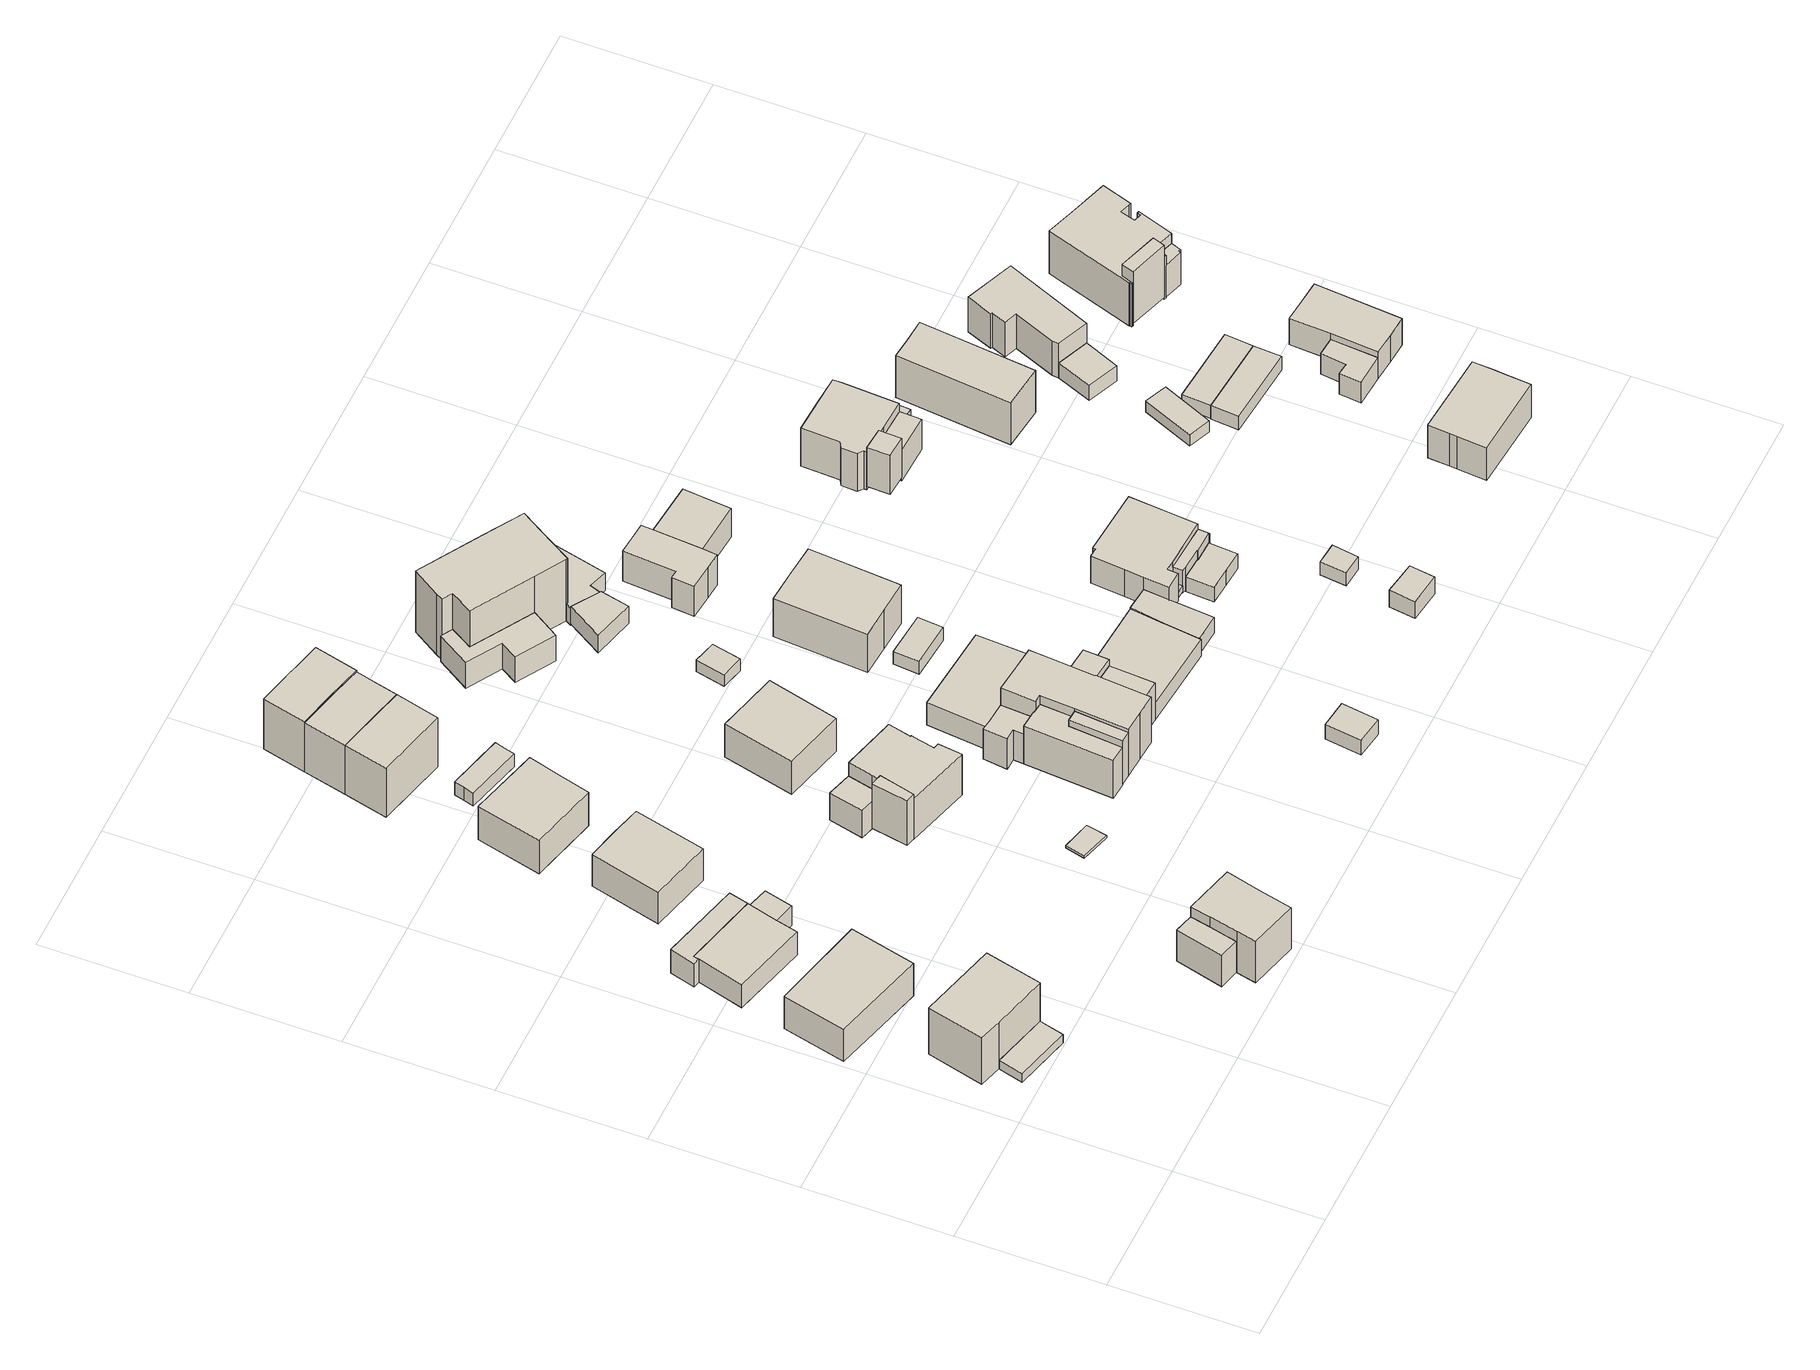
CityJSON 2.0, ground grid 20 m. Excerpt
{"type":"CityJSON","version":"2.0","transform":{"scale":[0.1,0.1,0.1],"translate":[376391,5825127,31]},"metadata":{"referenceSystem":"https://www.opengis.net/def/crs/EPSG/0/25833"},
"CityObjects":{
"building1":{"type":"Building","attributes":{"Gemeindeschluessel":"11000005","BezugspunktDach":"2200","function":"31001_2463","measuredHeight":1.45,"storeysAboveGround":1},"address":[{"country":"Germany","locality":"Berlin","thoroughfareNumber":"28 (1)","thoroughfareName":"Krämerweg"}],"geometry":[{"type":"Solid","lod":"1","boundaries":[[[[0,1,2,3]],[[4,5,6,7]],[[4,7,3,2]],[[5,4,2,1]],[[6,5,1,0]],[[7,6,0,3]]]]}]},
"building2":{"type":"Building","attributes":{"Gemeindeschluessel":"11000005","BezugspunktDach":"2200","function":"31001_1010","measuredHeight":9.38,"storeysAboveGround":1},"address":[{"country":"Germany","locality":"Berlin","thoroughfareNumber":"28","thoroughfareName":"Krämerweg"}],"geometry":[{"type":"Solid","lod":"1","boundaries":[[[[8,9,10,11,12]],[[13,14,15,16,17]],[[13,17,12,11]],[[14,13,11,10]],[[15,14,10,9]],[[16,15,9,8]],[[17,16,8,12]]]]}]},
"building3":{"type":"Building","attributes":{"Gemeindeschluessel":"11000005","BezugspunktDach":"2200","function":"31001_1010","measuredHeight":7.33,"storeysAboveGround":1},"address":[{"country":"Germany","locality":"Berlin","thoroughfareNumber":"30","thoroughfareName":"Krämerweg"}],"geometry":[{"type":"Solid","lod":"1","boundaries":[[[[18,19,20,21]],[[22,23,24,25]],[[22,25,21,20]],[[23,22,20,19]],[[24,23,19,18]],[[25,24,18,21]]]]}]},
"building4":{"type":"Building","attributes":{"Gemeindeschluessel":"11000005","BezugspunktDach":"2200","function":"31001_1010","measuredHeight":4.15,"storeysAboveGround":1},"address":[{"country":"Germany","locality":"Berlin","thoroughfareNumber":"32","thoroughfareName":"Krämerweg"}],"geometry":[{"type":"Solid","lod":"1","boundaries":[[[[26,27,28,29,30,31]],[[32,33,34,35,36,37]],[[32,37,31,30]],[[33,32,30,29]],[[34,33,29,28]],[[35,34,28,27]],[[36,35,27,26]],[[37,36,26,31]]]]}]},
"building5":{"type":"Building","attributes":{"Gemeindeschluessel":"11000005","BezugspunktDach":"2200","function":"31001_2463","measuredHeight":4.23,"storeysAboveGround":1},"address":[{"country":"Germany","locality":"Berlin","thoroughfareNumber":"32 (1)","thoroughfareName":"Krämerweg"}],"geometry":[{"type":"Solid","lod":"1","boundaries":[[[[30,29,28,38,39,40]],[[41,42,43,44,45,46]],[[41,46,40,39]],[[42,41,39,38]],[[43,42,38,28]],[[44,43,28,29]],[[45,44,29,30]],[[46,45,30,40]]]]}]},
"building6":{"type":"Building","attributes":{"Gemeindeschluessel":"11000005","BezugspunktDach":"2200","function":"31001_1000","measuredHeight":3.54,"storeysAboveGround":1},"address":[{"country":"Germany","locality":"Berlin","thoroughfareNumber":"32 (2)","thoroughfareName":"Krämerweg"}],"geometry":[{"type":"Solid","lod":"1","boundaries":[[[[47,48,49,50]],[[34,51,52,35]],[[34,35,50,49]],[[51,34,49,48]],[[52,51,48,47]],[[35,52,47,50]]]]}]},
"building7":{"type":"Building","attributes":{"Gemeindeschluessel":"11000005","function":"31001_1010"},"address":[{"country":"Germany","locality":"Berlin","thoroughfareNumber":"26A","thoroughfareName":"Krämerweg"}],"children":["building7-1","building7-2"]},
"building7-1":{"type":"BuildingPart","attributes":{"BezugspunktDach":"2200","measuredHeight":9.24,"storeysAboveGround":2},"parents":["building7"],"geometry":[{"type":"MultiSurface","lod":"1","boundaries":[[[53,54,55,56,57,58,59,60]],[[61,62,63,64,65,66,67,68]],[[61,68,60,59]],[[69,70,71,61,59,58]],[[63,62,58,57],[63,72,69,62]],[[64,63,57,56]],[[65,64,56,55]],[[66,65,55,54]],[[67,66,54,53]],[[68,67,53,60]],[[62,73,71,70,69]],[[69,72,63,62]]]}]},
"building7-2":{"type":"BuildingPart","attributes":{"BezugspunktDach":"2200","measuredHeight":5.64,"storeysAboveGround":2},"parents":["building7"],"geometry":[{"type":"MultiSurface","lod":"1","boundaries":[[[70,72,74,75]],[[76,63,71,77]],[[76,77,75,74]],[[63,76,74,72]],[[77,71,70,75]],[[71,62,69,70]],[[63,72,69,62]]]}]},
"building8":{"type":"Building","attributes":{"Gemeindeschluessel":"11000005","BezugspunktDach":"2200","function":"31001_1010","measuredHeight":8.1,"storeysAboveGround":1},"address":[{"country":"Germany","locality":"Berlin","thoroughfareNumber":"34","thoroughfareName":"Krämerweg"}],"geometry":[{"type":"Solid","lod":"1","boundaries":[[[[78,79,80,81,82]],[[83,84,85,86,87]],[[83,87,82,81]],[[84,83,81,80]],[[85,84,80,79]],[[86,85,79,78]],[[87,86,78,82]]]]}]},
"building9":{"type":"Building","attributes":{"Gemeindeschluessel":"11000005","BezugspunktDach":"2200","function":"31001_1010","measuredHeight":7.45,"storeysAboveGround":1},"address":[{"country":"Germany","locality":"Berlin","thoroughfareNumber":"36A","thoroughfareName":"Krämerweg"}],"geometry":[{"type":"Solid","lod":"1","boundaries":[[[[88,89,90,91,92]],[[93,94,95,96,97]],[[93,97,92,91]],[[94,93,91,90]],[[95,94,90,89]],[[96,95,89,88]],[[97,96,88,92]]]]}]},
"building10":{"type":"Building","attributes":{"Gemeindeschluessel":"11000005","BezugspunktDach":"2200","function":"51009_1610","measuredHeight":8,"storeysAboveGround":0},"address":[{"country":"Germany","locality":"Berlin"}],"geometry":[{"type":"Solid","lod":"1","boundaries":[[[[98,99,100,101]],[[102,103,104,105]],[[102,105,101,100]],[[103,102,100,99]],[[104,103,99,98]],[[105,104,98,101]]]]}]},
"building11":{"type":"Building","attributes":{"Gemeindeschluessel":"11000005","BezugspunktDach":"2200","function":"31001_1000","measuredHeight":0.354,"storeysAboveGround":1},"address":[{"country":"Germany","locality":"Berlin","thoroughfareNumber":"32A (1)","thoroughfareName":"Krämerweg"}],"geometry":[{"type":"Solid","lod":"1","boundaries":[[[[106,107,108,109]],[[110,111,112,113]],[[110,113,109,108]],[[111,110,108,107]],[[112,111,107,106]],[[113,112,106,109]]]]}]},
"building12":{"type":"Building","attributes":{"Gemeindeschluessel":"11000005","BezugspunktDach":"2200","function":"31001_1010","measuredHeight":11.37,"storeysAboveGround":2},"address":[{"country":"Germany","locality":"Berlin","thoroughfareNumber":"38","thoroughfareName":"Krämerweg"}],"geometry":[{"type":"Solid","lod":"1","boundaries":[[[[114,115,116,117]],[[118,119,120,121]],[[118,121,117,116]],[[119,118,116,115]],[[120,119,115,114]],[[121,120,114,117]]]]}]},
"building13":{"type":"Building","attributes":{"Gemeindeschluessel":"11000005","BezugspunktDach":"2200","function":"31001_2463","measuredHeight":2.46,"storeysAboveGround":1},"address":[{"country":"Germany","locality":"Berlin","thoroughfareNumber":"38 (1)","thoroughfareName":"Krämerweg"}],"geometry":[{"type":"Solid","lod":"1","boundaries":[[[[122,123,124,125,126,127]],[[128,129,130,131,132,133]],[[128,133,127,126]],[[129,128,126,125]],[[130,129,125,124]],[[131,130,124,123]],[[132,131,123,122]],[[133,132,122,127]]]]}]},
"building14":{"type":"Building","attributes":{"Gemeindeschluessel":"11000005","function":"31001_1010"},"address":[{"country":"Germany","locality":"Berlin","thoroughfareNumber":"32A","thoroughfareName":"Krämerweg"}],"children":["building14-1","building14-2"]},
"building14-1":{"type":"BuildingPart","attributes":{"BezugspunktDach":"2200","measuredHeight":9.6,"storeysAboveGround":1},"parents":["building14"],"geometry":[{"type":"MultiSurface","lod":"1","boundaries":[[[134,135,136,137,138,139,140,141,142,143,144,145,146]],[[147,148,149,150,151,152,153,154,155,156,157,158,159]],[[147,159,146,145]],[[148,147,145,144]],[[160,161,148,144,143]],[[150,149,143,142],[150,162,160,149]],[[151,150,142,141]],[[152,151,141,140]],[[153,152,140,139]],[[154,153,139,138]],[[155,154,138,137]],[[156,155,137,136]],[[157,156,136,135]],[[158,157,135,134]],[[159,158,134,146]],[[149,148,161,160]],[[160,162,150,149]]]}]},
"building14-2":{"type":"BuildingPart","attributes":{"BezugspunktDach":"2200","measuredHeight":4.91,"storeysAboveGround":1},"parents":["building14"],"geometry":[{"type":"MultiSurface","lod":"1","boundaries":[[[163,161,162,164,165]],[[166,150,148,167,168]],[[166,168,165,164]],[[150,166,164,162]],[[167,148,161,163]],[[168,167,163,165]],[[149,160,161,148,169]],[[162,160,149,150]]]}]},
"building15":{"type":"Building","attributes":{"Gemeindeschluessel":"11000005","function":"31001_1010"},"address":[{"country":"Germany","locality":"Berlin","thoroughfareNumber":"38A","thoroughfareName":"Krämerweg"}],"children":["building15-1","building15-2"]},
"building15-1":{"type":"BuildingPart","attributes":{"BezugspunktDach":"2200","measuredHeight":11.36,"storeysAboveGround":2},"parents":["building15"],"geometry":[{"type":"MultiSurface","lod":"1","boundaries":[[[170,115,171,172,173,174,116]],[[175,176,177,178,119,179,118]],[[175,118,116,174]],[[176,175,174,173]],[[177,176,173,172]],[[180,181,172,171]],[[178,177,182,183]],[[119,178,171,115]],[[179,119,115,170]],[[118,179,170,116]],[[183,182,181,180]]]}]},
"building15-2":{"type":"BuildingPart","attributes":{"BezugspunktDach":"2200","measuredHeight":5.62,"storeysAboveGround":2},"parents":["building15"],"geometry":[{"type":"Solid","lod":"1","boundaries":[[[[184,185,186,181,180]],[[182,187,188,189,183]],[[187,182,181,186]],[[188,187,186,185]],[[189,188,185,184]],[[183,189,184,180]],[[183,180,181,182]]]]}]},
"building16":{"type":"Building","attributes":{"Gemeindeschluessel":"11000005","function":"31001_1010"},"address":[{"country":"Germany","locality":"Berlin","thoroughfareNumber":"113","thoroughfareName":"Hubertusstraße"}],"children":["building16-1","building16-2"]},
"building16-1":{"type":"BuildingPart","attributes":{"BezugspunktDach":"2200","measuredHeight":11.71,"storeysAboveGround":2},"parents":["building16"],"geometry":[{"type":"MultiSurface","lod":"1","boundaries":[[[190,191,192,193,194,195,196,197]],[[198,199,200,201,202,177,176,175]],[[198,175,197,196]],[[199,198,196,195]],[[203,204,195,194]],[[205,206,203,200,194,193]],[[202,201,193,192]],[[177,202,192,191]],[[176,177,191,190]],[[175,176,190,197]],[[200,199,207,204,203]],[[201,200,203,206,205]]]}]},
"building16-2":{"type":"BuildingPart","attributes":{"BezugspunktDach":"2200","measuredHeight":3,"storeysAboveGround":2},"parents":["building16"],"geometry":[{"type":"MultiSurface","lod":"1","boundaries":[[[206,208,209,204]],[[210,211,201,199]],[[210,199,204,209]],[[211,210,209,208]],[[201,211,208,206]],[[201,205,201,200,199]],[[199,200,203,204]],[[206,203,200,201,205]]]}]},
"building17":{"type":"Building","attributes":{"Gemeindeschluessel":"11000005","BezugspunktDach":"2200","function":"31001_1010","measuredHeight":8.23,"storeysAboveGround":1},"address":[{"country":"Germany","locality":"Berlin","thoroughfareNumber":"34A","thoroughfareName":"Krämerweg"}],"geometry":[{"type":"Solid","lod":"1","boundaries":[[[[212,213,214,215,216]],[[217,218,219,220,221]],[[217,221,216,215]],[[218,217,215,214]],[[219,218,214,213]],[[220,219,213,212]],[[221,220,212,216]]]]}]},
"building18":{"type":"Building","attributes":{"Gemeindeschluessel":"11000005","function":"31001_1010"},"address":[{"country":"Germany","locality":"Berlin","thoroughfareNumber":"109B, 109C","thoroughfareName":"Hubertusstraße"}],"children":["building18-1","building18-2","building18-3","building18-4","building18-5","building18-6","building18-7"]},
"building18-1":{"type":"BuildingPart","attributes":{"BezugspunktDach":"2200","measuredHeight":9.28,"storeysAboveGround":2},"parents":["building18"],"geometry":[{"type":"MultiSurface","lod":"1","boundaries":[[[222,223,224,225,226,227,228,229,230,231,232,233,234]],[[235,236,237,238,239,240,241,242,243,244,245,246,247]],[[248,249,234,233]],[[250,251,252,251,253,233,232]],[[254,250,236,232,231]],[[238,237,231,230]],[[255,256,230,229]],[[257,255,229,228]],[[258,259,260,228,227]],[[241,240,241,261]],[[242,241,227,226]],[[243,242,226,225]],[[244,243,225,224]],[[262,263,244,224,223]],[[264,265,245,223,222]],[[266,264,246,222,234]],[[235,247,249,248]],[[236,267,251,250]],[[267,235,253,251,252]],[[237,236,250,254]],[[239,238,256,255]],[[240,239,255,257]],[[261,241,240,260,259,258]],[[245,244,263,262]],[[246,245,265,264]],[[247,246,264,266]]]}]},
"building18-2":{"type":"BuildingPart","attributes":{"BezugspunktDach":"2200","measuredHeight":7.71,"storeysAboveGround":2},"parents":["building18"],"geometry":[{"type":"MultiSurface","lod":"1","boundaries":[[[263,262,268,269]],[[270,245,244,271]],[[272,273,269,268]],[[245,265,272,268,262]],[[271,244,263,269]],[[270,271,274,273,272]],[[270,272,265,245]],[[244,245,262,263]]]}]},
"building18-3":{"type":"BuildingPart","attributes":{"BezugspunktDach":"2200","measuredHeight":7.71,"storeysAboveGround":2},"parents":["building18"],"geometry":[{"type":"Solid","lod":"1","boundaries":[[[[257,275,276,277,256,255]],[[238,278,279,280,240,239]],[[278,238,256,277]],[[279,278,277,276]],[[280,279,276,275]],[[240,280,275,257],[280,240,259,281]],[[239,255,256,238]],[[259,240,280,281]],[[240,257,255,239]]]]}]},
"building18-4":{"type":"BuildingPart","attributes":{"BezugspunktDach":"2200","measuredHeight":4.04,"storeysAboveGround":2},"parents":["building18"],"geometry":[{"type":"MultiSurface","lod":"1","boundaries":[[[251,254,282,283,284,285,286]],[[287,288,289,290,291,292,293]],[[287,293,286,285]],[[288,287,285,284]],[[289,288,284,283]],[[290,289,283,282]],[[291,290,282,254]],[[292,291,254,237,236,267]],[[292,251,267,235,294,295]],[[267,236,250,251]],[[250,236,237,254]],[[253,235,267,251]],[[293,295,294,235,253,286,296]]]}]},
"building18-5":{"type":"BuildingPart","attributes":{"BezugspunktDach":"2200","measuredHeight":7.35,"storeysAboveGround":2},"parents":["building18"],"geometry":[{"type":"MultiSurface","lod":"1","boundaries":[[[297,298,299,300,249,248,301,302,303]],[[304,293,294,305,306,307,308,309,310]],[[304,310,303,302]],[[293,304,302,301]],[[235,253,286,293,301,248]],[[305,294,311,235,247,249]],[[307,306,300,299]],[[309,308,298,297]],[[310,309,297,303]],[[294,293,286,253,235]],[[248,249,247,235,311]],[[305,249,300,306]],[[308,307,299,298]]]}]},
"building18-6":{"type":"BuildingPart","attributes":{"BezugspunktDach":"2200","measuredHeight":8.62,"storeysAboveGround":2},"parents":["building18"],"geometry":[{"type":"MultiSurface","lod":"1","boundaries":[[[273,272,265,264,266,312,313,314,315]],[[308,307,306,305,316,317,318,319,320]],[[308,320,315,314]],[[307,299,298,308,314,313]],[[306,307,313,312]],[[249,300,312,266]],[[316,305,247,246]],[[317,316,246,245,321]],[[318,317,245,270]],[[319,318,270,271]],[[320,319,273,315]],[[308,298,299,307]],[[305,306,300,249]],[[246,247,266,264]],[[321,245,246,264,265]],[[270,245,265,272]],[[271,270,272,273]]]}]},
"building18-7":{"type":"BuildingPart","attributes":{"BezugspunktDach":"2200","measuredHeight":6.55,"storeysAboveGround":2},"parents":["building18"],"geometry":[{"type":"Solid","lod":"1","boundaries":[[[[322,281,259,258]],[[240,280,323,241]],[[323,280,281,322]],[[241,323,322,258]],[[240,241,258,259]],[[280,240,259,281]]]]}]},
"building19":{"type":"Building","attributes":{"Gemeindeschluessel":"11000005","BezugspunktDach":"2200","function":"31001_2463","measuredHeight":2.64,"storeysAboveGround":1},"address":[{"country":"Germany","locality":"Berlin","thoroughfareNumber":"14C (1)","thoroughfareName":"Platz E"}],"geometry":[{"type":"Solid","lod":"1","boundaries":[[[[324,325,326,327]],[[328,329,330,331]],[[328,331,327,326]],[[329,328,326,325]],[[330,329,325,324]],[[331,330,324,327]]]]}]},
"building20":{"type":"Building","attributes":{"Gemeindeschluessel":"11000005","BezugspunktDach":"2200","function":"51009_1610","measuredHeight":4.56,"storeysAboveGround":0},"address":[{"country":"Germany","locality":"Berlin"}],"geometry":[{"type":"Solid","lod":"1","boundaries":[[[[332,333,334,335,336,337,338,339,340]],[[341,342,343,344,345,346,347,348,349]],[[341,349,340,339]],[[342,341,339,338]],[[343,342,338,337]],[[344,343,337,336]],[[345,344,336,335]],[[346,345,335,334]],[[347,346,334,333]],[[348,347,333,332]],[[349,348,332,340]]]]}]},
"building21":{"type":"Building","attributes":{"Gemeindeschluessel":"11000005","BezugspunktDach":"2200","function":"51009_1610","measuredHeight":6.27,"storeysAboveGround":0},"address":[{"country":"Germany","locality":"Berlin"}],"geometry":[{"type":"Solid","lod":"1","boundaries":[[[[350,351,352,353]],[[237,354,278,238]],[[237,238,353,352]],[[354,237,352,351]],[[278,354,351,350]],[[238,278,350,353]]]]}]},
"building22":{"type":"Building","attributes":{"Gemeindeschluessel":"11000005","BezugspunktDach":"2200","function":"31001_1000","measuredHeight":2.12,"storeysAboveGround":1},"address":[{"country":"Germany","locality":"Berlin","thoroughfareNumber":"36A (1)","thoroughfareName":"Krämerweg"}],"geometry":[{"type":"Solid","lod":"1","boundaries":[[[[355,356,357,358]],[[359,360,361,362]],[[359,362,358,357]],[[360,359,357,356]],[[361,360,356,355]],[[362,361,355,358]]]]}]},
"building23":{"type":"Building","attributes":{"Gemeindeschluessel":"11000005","BezugspunktDach":"2200","function":"31001_1000","measuredHeight":3.12,"storeysAboveGround":1},"address":[{"country":"Germany","locality":"Berlin","thoroughfareNumber":"111 (2)","thoroughfareName":"Hubertusstraße"}],"geometry":[{"type":"Solid","lod":"1","boundaries":[[[[363,364,365,366]],[[367,368,369,370]],[[367,370,366,365]],[[368,367,365,364]],[[369,368,364,363]],[[370,369,363,366]]]]}]},
"building24":{"type":"Building","attributes":{"Gemeindeschluessel":"11000005","BezugspunktDach":"2200","function":"31001_1010","measuredHeight":14.88,"storeysAboveGround":2},"address":[{"country":"Germany","locality":"Berlin","thoroughfareNumber":"111","thoroughfareName":"Hubertusstraße"}],"geometry":[{"type":"Solid","lod":"1","boundaries":[[[[371,372,373,374,375,376,377,378,379,380,381]],[[382,383,384,385,386,387,388,389,390,391,392]],[[382,392,381,380]],[[383,382,380,379]],[[384,383,379,378]],[[385,384,378,377]],[[386,385,377,376]],[[387,386,376,375]],[[388,387,375,374]],[[389,388,374,373]],[[390,389,373,372]],[[391,390,372,371]],[[392,391,371,381]]]]}]},
"building25":{"type":"Building","attributes":{"Gemeindeschluessel":"11000005","BezugspunktDach":"2200","function":"31001_2463","measuredHeight":3.37,"storeysAboveGround":1},"address":[{"country":"Germany","locality":"Berlin","thoroughfareNumber":"109B (1)","thoroughfareName":"Hubertusstraße"}],"geometry":[{"type":"Solid","lod":"1","boundaries":[[[[393,394,395,396,397,398,399,400,401]],[[402,280,279,403,404,405,406,407,323]],[[402,323,401,400]],[[280,402,400,399]],[[279,280,399,398]],[[403,279,398,397]],[[404,403,397,396]],[[405,404,396,395]],[[406,405,395,394]],[[407,406,394,393]],[[323,407,393,401]]]]}]},
"building26":{"type":"Building","attributes":{"Gemeindeschluessel":"11000005","BezugspunktDach":"2200","function":"31001_2463","measuredHeight":2.28,"storeysAboveGround":1},"address":[{"country":"Germany","locality":"Berlin","thoroughfareNumber":"109A (1)","thoroughfareName":"Hubertusstraße"}],"geometry":[{"type":"Solid","lod":"1","boundaries":[[[[408,409,410,411]],[[412,413,414,415]],[[412,415,411,410]],[[413,412,410,409]],[[414,413,409,408]],[[415,414,408,411]]]]}]},
"building27":{"type":"Building","attributes":{"Gemeindeschluessel":"11000005","BezugspunktDach":"2200","function":"31001_1010","measuredHeight":9.46,"storeysAboveGround":1},"address":[{"country":"Germany","locality":"Berlin","thoroughfareNumber":"109A","thoroughfareName":"Hubertusstraße"}],"geometry":[{"type":"Solid","lod":"1","boundaries":[[[[416,417,418,419,420,421]],[[422,423,424,425,426,427]],[[422,427,421,420]],[[423,422,420,419]],[[424,423,419,418]],[[425,424,418,417]],[[426,425,417,416]],[[427,426,416,421]]]]}]},
"building28":{"type":"Building","attributes":{"Gemeindeschluessel":"11000005","BezugspunktDach":"2200","function":"31001_2463","measuredHeight":3.1,"storeysAboveGround":1},"address":[{"country":"Germany","locality":"Berlin","thoroughfareNumber":"111 (1)","thoroughfareName":"Hubertusstraße"}],"geometry":[{"type":"Solid","lod":"1","boundaries":[[[[428,429,430,431,432,433,434,435,436]],[[390,389,387,437,438,439,440,441,442]],[[390,442,436,435]],[[389,390,435,434]],[[387,389,434,433]],[[437,387,433,432]],[[438,437,432,431]],[[439,438,431,430]],[[440,439,430,429]],[[441,440,429,428]],[[442,441,428,436]]]]}]},
"building29":{"type":"Building","attributes":{"Gemeindeschluessel":"11000005","BezugspunktDach":"2200","function":"51009_1610","measuredHeight":8.37,"storeysAboveGround":0},"address":[{"country":"Germany","locality":"Berlin"}],"geometry":[{"type":"Solid","lod":"1","boundaries":[[[[443,444,445,446]],[[447,448,449,450]],[[447,450,446,445]],[[448,447,445,444]],[[449,448,444,443]],[[450,449,443,446]]]]}]},
"building30":{"type":"Building","attributes":{"Gemeindeschluessel":"11000005","BezugspunktDach":"2200","function":"31001_2463","measuredHeight":3.22,"storeysAboveGround":1},"address":[{"country":"Germany","locality":"Berlin","thoroughfareNumber":"107A (1)","thoroughfareName":"Hubertusstraße"}],"geometry":[{"type":"Solid","lod":"1","boundaries":[[[[451,452,453,454,455,456,457]],[[458,459,460,461,462,463,464]],[[458,464,457,456]],[[459,458,456,455]],[[460,459,455,454]],[[461,460,454,453]],[[462,461,453,452]],[[463,462,452,451]],[[464,463,451,457]]]]}]},
"building31":{"type":"Building","attributes":{"Gemeindeschluessel":"11000005","function":"31001_1010"},"address":[{"country":"Germany","locality":"Berlin","thoroughfareNumber":"109","thoroughfareName":"Hubertusstraße"}],"children":["building31-1","building31-2"]},
"building31-1":{"type":"BuildingPart","attributes":{"BezugspunktDach":"2200","measuredHeight":7.11,"storeysAboveGround":1},"parents":["building31"],"geometry":[{"type":"Solid","lod":"1","boundaries":[[[[465,466,467,468,469,470,471,472,473,474]],[[475,476,477,478,479,480,481,482,483,484]],[[475,484,474,473]],[[476,475,473,472]],[[477,476,472,471]],[[478,477,471,470]],[[479,478,470,469]],[[480,479,469,468]],[[481,480,468,467]],[[482,481,467,466]],[[483,482,466,465]],[[484,483,465,474]]]]}]},
"building31-2":{"type":"BuildingPart","attributes":{"BezugspunktDach":"2200","measuredHeight":5.38,"storeysAboveGround":1},"parents":["building31"],"geometry":[{"type":"Solid","lod":"1","boundaries":[[[[485,486,487,488,489,490]],[[480,491,492,493,481,494]],[[480,494,490,489]],[[491,480,489,488]],[[492,491,488,487]],[[493,492,487,486]],[[481,493,486,485]],[[494,481,485,490]]]]}]},
"building32":{"type":"Building","attributes":{"Gemeindeschluessel":"11000005","BezugspunktDach":"2200","function":"51009_1610","measuredHeight":1.03,"storeysAboveGround":0},"address":[{"country":"Germany","locality":"Berlin"}],"geometry":[{"type":"Solid","lod":"1","boundaries":[[[[495,496,497,498]],[[499,500,501,502]],[[499,502,498,497]],[[500,499,497,496]],[[501,500,496,495]],[[502,501,495,498]]]]}]},
"building33":{"type":"Building","attributes":{"Gemeindeschluessel":"11000005","BezugspunktDach":"2200","function":"31001_1000","measuredHeight":3,"storeysAboveGround":1},"address":[{"country":"Germany","locality":"Berlin","thoroughfareNumber":"9 (1)","thoroughfareName":"Brieselangweg"}],"geometry":[{"type":"Solid","lod":"1","boundaries":[[[[503,504,505,506]],[[507,508,509,510]],[[507,510,506,505]],[[508,507,505,504]],[[509,508,504,503]],[[510,509,503,506]]]]}]},
"building34":{"type":"Building","attributes":{"Gemeindeschluessel":"11000005","BezugspunktDach":"2200","function":"51009_1610","measuredHeight":3.68,"storeysAboveGround":0},"address":[{"country":"Germany","locality":"Berlin"}],"geometry":[{"type":"Solid","lod":"1","boundaries":[[[[511,512,513,514,515,516,517]],[[518,519,520,521,522,523,524]],[[518,524,517,516]],[[519,518,516,515]],[[520,519,515,514]],[[521,520,514,513]],[[522,521,513,512]],[[523,522,512,511]],[[524,523,511,517]]]]}]},
"building35":{"type":"Building","attributes":{"Gemeindeschluessel":"11000005","function":"31001_1010"},"address":[{"country":"Germany","locality":"Berlin","thoroughfareNumber":"107A","thoroughfareName":"Hubertusstraße"}],"children":["building35-1","building35-2"]},
"building35-1":{"type":"BuildingPart","attributes":{"BezugspunktDach":"2200","measuredHeight":6.61,"storeysAboveGround":1},"parents":["building35"],"geometry":[{"type":"MultiSurface","lod":"1","boundaries":[[[525,526,527,528,529,530,531,532,533,534,535,536,537]],[[538,539,540,541,542,543,544,545,546,547,548,549,550]],[[538,550,537,536]],[[539,538,536,535]],[[540,539,535,534]],[[541,540,534,533]],[[542,541,533,532]],[[543,542,532,531]],[[544,543,531,530]],[[545,544,530,529]],[[551,552,545,529,528]],[[547,546,528,527]],[[548,547,527,526]],[[549,548,526,525]],[[550,549,525,537]],[[546,545,552,551]]]}]},
"building35-2":{"type":"BuildingPart","attributes":{"BezugspunktDach":"2200","measuredHeight":3.99,"storeysAboveGround":1},"parents":["building35"],"geometry":[{"type":"Solid","lod":"1","boundaries":[[[[553,554,555,556,557,552,551,558]],[[546,545,559,560,561,562,563,564]],[[546,564,558,551]],[[559,545,552,557]],[[560,559,557,556]],[[561,560,556,555]],[[562,561,555,554]],[[563,562,554,553]],[[564,563,553,558]],[[545,546,551,552]]]]}]},
"building36":{"type":"Building","attributes":{"Gemeindeschluessel":"11000005","BezugspunktDach":"2200","function":"31001_1000","measuredHeight":2.33,"storeysAboveGround":1},"address":[{"country":"Germany","locality":"Berlin","thoroughfareNumber":"11 (1)","thoroughfareName":"Brieselangweg"}],"geometry":[{"type":"Solid","lod":"1","boundaries":[[[[565,566,567,568]],[[569,570,571,572]],[[569,572,568,567]],[[570,569,567,566]],[[571,570,566,565]],[[572,571,565,568]]]]}]},
"building37":{"type":"Building","attributes":{"Gemeindeschluessel":"11000005","BezugspunktDach":"2200","function":"51009_1610","measuredHeight":6.98,"storeysAboveGround":0},"address":[{"country":"Germany","locality":"Berlin"}],"geometry":[{"type":"Solid","lod":"1","boundaries":[[[[573,574,575,576]],[[577,578,579,580]],[[577,580,576,575]],[[578,577,575,574]],[[579,578,574,573]],[[580,579,573,576]]]]}]},
"building38":{"type":"Building","attributes":{"Gemeindeschluessel":"11000005","function":"31001_1010"},"address":[{"country":"Germany","locality":"Berlin","thoroughfareNumber":"107","thoroughfareName":"Hubertusstraße"}],"children":["building38-1","building38-2"]},
"building38-1":{"type":"BuildingPart","attributes":{"BezugspunktDach":"2200","measuredHeight":8.72,"storeysAboveGround":1},"parents":["building38"],"geometry":[{"type":"MultiSurface","lod":"1","boundaries":[[[581,582,583,584,585,586,587,588,589,590,591,592]],[[593,594,595,596,597,598,599,600,601,602,603,604]],[[593,604,592,591]],[[594,593,591,590]],[[595,594,590,589]],[[596,595,589,588]],[[597,596,588,587]],[[598,597,587,586]],[[599,598,586,585]],[[605,606,599,585,584]],[[607,605,600,584,583]],[[602,601,583,582]],[[603,602,582,581]],[[604,603,581,592]],[[600,599,606,605]],[[601,600,605,607]]]}]},
"building38-2":{"type":"BuildingPart","attributes":{"BezugspunktDach":"2200","measuredHeight":5.42,"storeysAboveGround":1},"parents":["building38"],"geometry":[{"type":"MultiSurface","lod":"1","boundaries":[[[608,606,607,609]],[[601,599,610,611]],[[601,611,609,607]],[[610,599,606,608]],[[611,610,608,609]],[[599,600,605,606]],[[601,607,605,600]]]}]},
"building39":{"type":"Building","attributes":{"Gemeindeschluessel":"11000005","BezugspunktDach":"2200","function":"31001_2463","measuredHeight":3.23,"storeysAboveGround":1},"address":[{"country":"Germany","locality":"Berlin","thoroughfareNumber":"107 (1)","thoroughfareName":"Hubertusstraße"}],"geometry":[{"type":"Solid","lod":"1","boundaries":[[[[612,613,614,615]],[[598,616,617,599]],[[598,599,615,614]],[[616,598,614,613]],[[617,616,613,612]],[[599,617,612,615]]]]}]},
"building40":{"type":"Building","attributes":{"Gemeindeschluessel":"11000005","BezugspunktDach":"2200","function":"31001_1010","measuredHeight":8.39,"storeysAboveGround":2},"address":[{"country":"Germany","locality":"Berlin","thoroughfareNumber":"105","thoroughfareName":"Hubertusstraße"}],"geometry":[{"type":"Solid","lod":"1","boundaries":[[[[618,619,620,621,622]],[[623,624,625,626,627]],[[623,627,622,621]],[[624,623,621,620]],[[625,624,620,619]],[[626,625,619,618]],[[627,626,618,622]]]]}]},
"building41":{"type":"Building","attributes":{"Gemeindeschluessel":"11000005","BezugspunktDach":"2200","function":"31001_2463","measuredHeight":2.01,"storeysAboveGround":1},"address":[{"country":"Germany","locality":"Berlin","thoroughfareNumber":"103 (1)","thoroughfareName":"Hubertusstraße"}],"geometry":[{"type":"Solid","lod":"1","boundaries":[[[[628,629,630,631]],[[632,633,634,635]],[[632,635,631,630]],[[633,632,630,629]],[[634,633,629,628]],[[635,634,628,631]]]]}]},
"building42":{"type":"Building","attributes":{"Gemeindeschluessel":"11000005","BezugspunktDach":"2200","function":"31001_1010","measuredHeight":8.02,"storeysAboveGround":1},"address":[{"country":"Germany","locality":"Berlin","thoroughfareNumber":"11","thoroughfareName":"Brieselangweg"}],"geometry":[{"type":"Solid","lod":"1","boundaries":[[[[636,637,638,639,640,641,642,643]],[[644,645,646,647,648,649,650,651]],[[644,651,643,642]],[[645,644,642,641]],[[646,645,641,640]],[[647,646,640,639]],[[648,647,639,638]],[[649,648,638,637]],[[650,649,637,636]],[[651,650,636,643]]]]}]},
"building43":{"type":"Building","attributes":{"Gemeindeschluessel":"11000005","BezugspunktDach":"2200","function":"31001_2463","measuredHeight":2.32,"storeysAboveGround":1},"address":[{"country":"Germany","locality":"Berlin","thoroughfareNumber":"13 (1)","thoroughfareName":"Brieselangweg"}],"geometry":[{"type":"Solid","lod":"1","boundaries":[[[[652,653,654,655]],[[656,657,658,659]],[[656,659,655,654]],[[657,656,654,653]],[[658,657,653,652]],[[659,658,652,655]]]]}]},
"building44":{"type":"Building","attributes":{"Gemeindeschluessel":"11000005","BezugspunktDach":"2200","function":"51009_1610","measuredHeight":2.67,"storeysAboveGround":0},"address":[{"country":"Germany","locality":"Berlin"}],"geometry":[{"type":"Solid","lod":"1","boundaries":[[[[660,661,662,663]],[[664,665,666,667]],[[664,667,663,662]],[[665,664,662,661]],[[666,665,661,660]],[[667,666,660,663]]]]}]},
"building45":{"type":"Building","attributes":{"Gemeindeschluessel":"11000005","BezugspunktDach":"2200","function":"31001_2463","measuredHeight":2.29,"storeysAboveGround":1},"address":[{"country":"Germany","locality":"Berlin","thoroughfareNumber":"15 (1)","thoroughfareName":"Brieselangweg"}],"geometry":[{"type":"Solid","lod":"1","boundaries":[[[[653,668,669,654]],[[670,671,672,673]],[[670,673,654,669]],[[671,670,669,668]],[[672,671,668,653]],[[673,672,653,654]]]]}]},
"building46":{"type":"Building","attributes":{"Gemeindeschluessel":"11000005","BezugspunktDach":"2200","function":"31001_1010","measuredHeight":6.25,"storeysAboveGround":1},"address":[{"country":"Germany","locality":"Berlin","thoroughfareNumber":"103","thoroughfareName":"Hubertusstraße"}],"geometry":[{"type":"Solid","lod":"1","boundaries":[[[[674,675,676,677,678,679,680,681,682]],[[683,684,685,686,687,688,689,665,664]],[[683,664,682,681]],[[684,683,681,680]],[[685,684,680,679]],[[686,685,679,678]],[[687,686,678,677]],[[688,687,677,676]],[[689,688,676,675]],[[665,689,675,674]],[[664,665,674,682]]]]}]},
"building47":{"type":"Building","attributes":{"Gemeindeschluessel":"11000005","function":"31001_1010"},"address":[{"country":"Germany","locality":"Berlin","thoroughfareNumber":"13","thoroughfareName":"Brieselangweg"}],"children":["building47-1","building47-2"]},
"building47-1":{"type":"BuildingPart","attributes":{"BezugspunktDach":"2200","measuredHeight":5.72,"storeysAboveGround":1},"parents":["building47"],"geometry":[{"type":"MultiSurface","lod":"1","boundaries":[[[690,691,692,693,694,695,696]],[[697,698,699,700,701,702,703]],[[697,704,705,696,695]],[[698,697,695,694]],[[699,698,694,693]],[[700,699,693,692]],[[701,700,692,691]],[[702,701,691,690]],[[703,702,690,696]],[[703,705,704,697]]]}]},
"building47-2":{"type":"BuildingPart","attributes":{"BezugspunktDach":"2200","measuredHeight":3.72,"storeysAboveGround":1},"parents":["building47"],"geometry":[{"type":"Solid","lod":"1","boundaries":[[[[705,704,706,707,708,709]],[[710,711,712,697,703,713]],[[710,713,709,708]],[[711,710,708,707]],[[712,711,707,706]],[[697,712,706,704]],[[713,703,705,709]],[[703,697,704,705]]]]}]},
"building48":{"type":"Building","attributes":{"Gemeindeschluessel":"11000005","BezugspunktDach":"2200","function":"51009_1610","measuredHeight":9.3,"storeysAboveGround":0},"address":[{"country":"Germany","locality":"Berlin"}],"geometry":[{"type":"Solid","lod":"1","boundaries":[[[[714,715,716,717]],[[718,719,720,721]],[[718,721,717,716]],[[719,718,716,715]],[[720,719,715,714]],[[721,720,714,717]]]]}]},
"building49":{"type":"Building","attributes":{"Gemeindeschluessel":"11000005","BezugspunktDach":"2200","function":"51009_1610","measuredHeight":5.75,"storeysAboveGround":0},"address":[{"country":"Germany","locality":"Berlin"}],"geometry":[{"type":"Solid","lod":"1","boundaries":[[[[722,723,724,725,726,727]],[[728,729,730,731,732,733]],[[728,733,727,726]],[[729,728,726,725]],[[730,729,725,724]],[[731,730,724,723]],[[732,731,723,722]],[[733,732,722,727]]]]}]},
"building50":{"type":"Building","attributes":{"Gemeindeschluessel":"11000005","BezugspunktDach":"2200","function":"31001_1010","measuredHeight":9.87,"storeysAboveGround":1},"address":[{"country":"Germany","locality":"Berlin","thoroughfareNumber":"15","thoroughfareName":"Brieselangweg"}],"geometry":[{"type":"Solid","lod":"1","boundaries":[[[[734,735,736,737,738,739,740,741,742,743,744,745,746,747,748,749,750,751,752,753,754]],[[755,756,757,758,759,760,761,762,763,764,765,766,767,768,769,770,771,772,773,774,775]],[[755,775,754,753]],[[756,755,753,752]],[[757,756,752,751]],[[758,757,751,750]],[[759,758,750,749]],[[760,759,749,748]],[[761,760,748,747]],[[762,761,747,746]],[[763,762,746,745]],[[764,763,745,744]],[[765,764,744,743]],[[766,765,743,742]],[[767,766,742,741]],[[768,767,741,740]],[[769,768,740,739]],[[770,769,739,738]],[[771,770,738,737]],[[772,771,737,736]],[[773,772,736,735]],[[774,773,735,734]],[[775,774,734,754]]]]}]}
},
"vertices":[
[136,201,24],[145,235,24],[67,255,24],[58,221,24],[67,255,9],[145,235,9],[136,201,9],[58,221,9],
[67,255,93],[145,235,93],[164,313,93],[55,342,93],[35,264,93],[55,342,10],[164,313,10],[145,235,10],[67,255,10],[35,264,10],
[137,397,65],[159,487,65],[27,519,65],[6,432,65],[27,519,7],[159,487,7],[137,397,7],[6,432,7],
[142,551,49],[150,584,49],[161,624,49],[57,650,49],[55,643,49],[37,579,49],[55,643,8],[57,650,8],[161,624,8],[150,584,8],[142,551,8],[37,579,8],
[168,651,49],[56,680,49],[46,645,49],[56,680,7],[168,651,7],[161,624,7],[57,650,7],[55,643,7],[46,645,7],
[183,576,43],[193,615,43],[161,624,43],[150,584,43],[193,615,8],[183,576,8],
[383,8,84],[394,55,84],[399,74,84],[406,102,84],[337,120,84],[331,92,84],[322,53,84],[316,26,84],[322,53,10],[331,92,10],[337,120,10],[406,102,10],[399,74,10],[394,55,10],[383,8,10],[316,26,10],[331,92,66],[322,54,66],[322,54,10],[337,120,66],[330,86,10],
[311,127,66],[294,61,66],[311,127,10],[294,61,10],
[209,703,64],[233,801,64],[191,812,64],[148,822,64],[123,725,64],[148,822,7],[191,812,7],[233,801,7],[209,703,7],[123,725,7],
[237,865,66],[249,909,66],[261,952,66],[164,978,66],[142,889,66],[164,978,6],[261,952,6],[249,909,6],[237,865,6],[142,889,6],
[369,496,89],[381,545,89],[365,549,89],[356,499,89],[365,549,9],[381,545,9],[369,496,9],[356,499,9],
[461,283,14],[467,312,14],[427,322,14],[420,295,14],[427,322,10],[467,312,10],[461,283,10],[420,295,10],
[251,1068,97],[266,1128,97],[166,1153,97],[151,1093,97],[166,1153,9],[266,1128,9],[251,1068,9],[151,1093,9],
[288,984,31],[292,998,31],[296,1012,31],[218,1032,31],[214,1018,31],[210,1004,31],[214,1018,8],[218,1032,8],[296,1012,8],[292,998,8],[288,984,8],[210,1004,8],
[458,471,81],[462,504,81],[454,506,81],[455,509,81],[461,536,81],[462,539,81],[460,539,81],[468,571,81],[392,591,81],[384,557,81],[381,545,81],[378,530,81],[369,496,81],[378,530,8],[381,545,8],[384,557,8],[392,591,8],[468,571,8],[460,539,8],[462,539,8],[461,536,8],[455,509,8],[454,506,8],[462,504,8],[458,471,8],[369,496,8],[384,557,57],[381,545,57],[392,591,57],
[365,549,57],[358,601,57],[347,554,57],[358,601,8],[365,549,8],[347,554,8],[383,552,8],
[216,1141,97],[274,1161,97],[281,1187,97],[231,1200,97],[180,1212,97],[180,1212,9],[231,1200,9],[281,1187,9],[274,1161,9],[216,1141,9],[274,1161,69],[281,1187,69],[281,1187,13],[274,1161,13],
[291,1166,69],[296,1185,69],[281,1189,69],[281,1189,13],[296,1185,13],[291,1166,13],
[231,1200,99],[281,1187,99],[296,1247,99],[256,1257,99],[246,1260,99],[228,1264,99],[195,1272,99],[180,1212,99],[195,1272,9],[228,1264,9],[246,1260,9],[256,1257,9],[296,1247,9],[246,1260,39],[228,1264,39],[256,1257,24],[256,1257,39],[228,1264,24],
[252,1270,39],[238,1274,39],[238,1274,9],[252,1270,9],
[464,638,66],[489,736,66],[446,747,66],[403,758,66],[379,660,66],[403,758,7],[446,747,7],[489,736,7],[464,638,7],[379,660,7],
[572,418,94],[569,371,94],[563,298,94],[593,296,94],[622,294,94],[623,307,94],[628,369,94],[627,369,94],[630,404,94],[634,459,94],[605,462,94],[564,466,94],[561,419,94],[564,466,12],[605,462,12],[634,459,12],[630,404,12],[627,369,12],[628,369,12],[623,307,12],[622,294,12],[593,296,12],[563,298,12],[569,371,12],[572,418,12],[561,419,12],[564,466,64],[561,419,64],[605,462,50],[571,465,50],[571,465,37],[564,466,50],[634,459,50],[627,369,89],[630,404,89],[628,369,89],[623,307,78],[628,369,78],[628,369,45],[623,307,29],[569,371,89],[563,298,89],[572,418,78],[569,371,78],[561,419,78],[571,465,12],
[553,372,89],[547,299,89],[553,372,12],[547,299,12],[553,372,78],[547,299,78],[547,299,63],
[662,366,89],[664,401,89],[642,403,89],[642,403,12],[664,401,12],[662,366,12],[662,366,78],
[646,458,50],[663,457,50],[668,543,50],[544,554,50],[535,468,50],[544,554,10],[668,543,10],[663,457,10],[646,458,10],[634,459,10],[571,465,10],[535,468,10],[564,466,10],[551,467,10],[535,468,46],
[533,436,64],[532,422,64],[557,420,64],[557,419,64],[535,468,64],[520,470,64],[516,437,64],[520,470,10],[561,419,10],[557,419,10],[557,420,10],[532,422,10],[533,436,10],[516,437,10],[564,466,38],
[557,419,78],[557,420,78],[532,422,78],[523,301,78],[572,418,10],[569,371,10],[553,372,10],[547,299,10],[523,301,10],[569,371,48],
[658,304,78],[658,304,12],
[742,48,38],[749,99,38],[710,104,38],[703,54,38],[710,104,12],[749,99,12],[742,48,12],[703,54,12],
[427,1059,55],[413,1036,55],[464,1005,55],[488,1043,55],[406,1093,55],[424,1123,55],[411,1131,55],[409,1132,55],[381,1087,55],[409,1132,9],[411,1131,9],[424,1123,9],[406,1093,9],[488,1043,9],[464,1005,9],[413,1036,9],[427,1059,9],[381,1087,9],
[642,403,75],[646,458,75],[634,459,75],[630,404,75],[646,458,12],
[537,795,30],[546,835,30],[515,843,30],[506,803,30],[515,843,9],[546,835,9],[537,795,9],[506,803,9],
[551,947,44],[560,987,44],[523,1011,44],[493,962,44],[523,1011,13],[560,987,13],[551,947,13],[493,962,13],
[488,1043,120],[528,1019,120],[530,1018,120],[553,1056,120],[577,1095,120],[526,1126,120],[440,1178,120],[416,1140,120],[411,1131,120],[424,1123,120],[406,1093,120],[424,1123,10],[411,1131,10],[416,1140,10],[440,1178,10],[526,1126,10],[577,1095,10],[553,1056,10],[530,1018,10],[528,1019,10],[488,1043,10],[406,1093,10],
[775,294,41],[781,343,41],[781,345,41],[786,381,41],[787,392,41],[664,401,41],[662,366,41],[661,352,41],[658,304,41],[661,352,12],[787,392,12],[786,381,12],[781,345,12],[781,343,12],[775,294,12],
[676,589,35],[679,624,35],[617,629,35],[614,594,35],[617,629,12],[679,624,12],[676,589,12],[614,594,12],
[636,649,81],[681,646,81],[691,772,81],[646,776,81],[601,779,81],[592,652,81],[601,779,12],[646,776,12],[691,772,12],[681,646,12],[636,649,12],[592,652,12],
[560,987,41],[566,1004,41],[568,1003,41],[592,995,41],[611,1074,41],[577,1095,41],[530,1018,41],[528,1019,41],[523,1011,41],[611,1074,10],[592,995,10],[568,1003,10],[566,1004,10],[560,987,10],[523,1011,10],
[577,1095,95],[584,1106,95],[533,1137,95],[526,1126,95],[533,1137,12],[584,1106,12],[577,1095,12],[526,1126,12],
[815,294,40],[819,342,40],[820,355,40],[823,390,40],[790,393,40],[783,345,40],[777,297,40],[783,345,12],[790,393,12],[823,390,12],[820,355,12],[819,342,12],[815,294,12],[777,297,12],
[635,879,58],[658,877,58],[660,898,58],[665,965,58],[666,980,58],[643,982,58],[619,984,58],[614,912,58],[603,913,58],[600,882,58],[603,913,4],[614,912,4],[619,984,4],[643,982,4],[666,980,4],[665,965,4],[660,898,4],[658,877,4],[635,879,4],[600,882,4],
[660,898,55],[736,892,55],[739,925,55],[742,958,55],[665,965,55],[656,932,55],[742,958,4],[739,925,4],[736,892,4],[656,932,4],
[859,354,26],[860,368,26],[846,369,26],[845,355,26],[846,369,16],[860,368,16],[859,354,16],[845,355,16],
[977,75,43],[982,110,43],[936,117,43],[931,81,43],[936,117,13],[982,110,13],[977,75,13],[931,81,13],
[894,312,36],[924,310,36],[927,349,36],[896,350,36],[896,351,36],[865,353,36],[863,315,36],[865,353,10],[896,351,10],[896,350,10],[927,349,10],[924,310,10],[894,312,10],[863,315,10],
[845,354,62],[845,355,62],[846,369,62],[860,368,62],[928,364,62],[932,409,62],[936,458,62],[843,465,62],[843,461,62],[830,462,62],[826,416,62],[823,390,62],[820,355,62],[823,390,13],[826,416,13],[830,462,13],[843,461,13],[843,465,13],[936,458,13],[932,409,13],[928,364,13],[860,368,13],[846,369,13],[845,355,13],[845,354,13],[820,355,13],[860,368,53],[928,364,53],
[865,353,53],[896,351,53],[896,350,53],[927,349,53],[927,348,53],[859,354,53],[927,348,13],[927,349,13],[896,350,13],[896,351,13],[865,353,13],[859,354,13],
[977,175,36],[982,211,36],[951,214,36],[947,178,36],[951,214,13],[982,211,13],[977,175,13],[947,178,13],
[893,736,89],[894,767,89],[863,769,89],[862,738,89],[863,769,19],[894,767,19],[893,736,19],[862,738,19],
[863,773,81],[863,769,81],[894,767,81],[907,766,81],[950,764,81],[954,841,81],[954,853,81],[911,855,81],[867,857,81],[865,805,81],[857,800,81],[856,779,81],[857,800,13],[865,805,13],[867,857,13],[911,855,13],[954,853,13],[954,841,13],[950,764,13],[907,766,13],[894,767,13],[863,769,13],[863,773,13],[856,779,13],[907,766,67],[950,764,67],[894,767,67],
[949,734,67],[893,736,67],[949,734,13],[893,736,13],
[980,762,41],[984,840,41],[954,841,41],[950,764,41],[984,840,13],[980,762,13],
[1058,632,88],[1075,791,88],[1044,793,88],[1014,796,88],[998,639,88],[1014,796,13],[1044,793,13],[1075,791,13],[1058,632,13],[998,639,13],
[1110,427,34],[1140,497,34],[1110,510,34],[1080,440,34],[1110,510,14],[1140,497,14],[1110,427,14],[1080,440,14],
[1286,81,71],[1289,121,71],[1290,131,71],[1292,161,71],[1177,170,71],[1175,140,71],[1174,130,71],[1171,90,71],[1174,130,12],[1175,140,12],[1177,170,12],[1292,161,12],[1290,131,12],[1289,121,12],[1286,81,12],[1171,90,12],
[1238,387,37],[1240,425,37],[1131,434,37],[1128,396,37],[1131,434,13],[1240,425,13],[1238,387,13],[1128,396,13],
[1143,562,40],[1163,610,40],[1120,628,40],[1101,580,40],[1120,628,13],[1163,610,13],[1143,562,13],[1101,580,13],
[1244,464,37],[1134,473,37],[1134,473,14],[1244,464,14],[1240,425,14],[1131,434,14],
[1163,610,75],[1213,731,75],[1146,758,75],[1132,722,75],[1134,721,75],[1126,701,75],[1144,694,75],[1121,637,75],[1120,628,75],[1121,637,13],[1144,694,13],[1126,701,13],[1134,721,13],[1132,722,13],[1146,758,13],[1213,731,13],
[1302,272,60],[1332,270,60],[1342,389,60],[1310,392,60],[1279,395,60],[1276,339,60],[1271,275,60],[1276,339,13],[1279,395,13],[1310,392,13],[1342,389,13],[1332,270,13],[1302,272,13],[1271,275,13],[1276,339,50],[1271,275,50],
[1250,341,50],[1246,306,50],[1229,308,50],[1226,278,50],[1229,308,13],[1246,306,13],[1250,341,13],[1226,278,13],
[1286,561,111],[1292,578,111],[1238,596,111],[1232,579,111],[1238,596,18],[1292,578,18],[1286,561,18],[1232,579,18],
[1315,552,73],[1316,555,73],[1319,554,73],[1324,568,73],[1294,578,73],[1289,560,73],[1294,578,16],[1324,568,16],[1319,554,16],[1316,555,16],[1315,552,16],[1289,560,16],
[1232,579,91],[1238,596,91],[1273,585,91],[1292,578,91],[1286,561,91],[1289,560,91],[1294,578,91],[1324,568,91],[1341,618,91],[1338,619,91],[1337,614,91],[1326,617,91],[1332,638,91],[1346,633,91],[1349,632,91],[1363,674,91],[1308,692,91],[1270,705,91],[1230,583,91],[1231,583,91],[1230,580,91],[1231,583,14],[1230,583,14],[1270,705,14],[1308,692,14],[1363,674,14],[1349,632,14],[1346,633,14],[1332,638,14],[1326,617,14],[1337,614,14],[1338,619,14],[1341,618,14],[1324,568,14],[1294,578,14],[1289,560,14],[1286,561,14],[1292,578,14],[1273,585,14],[1238,596,14],[1232,579,14],[1230,580,14]
]}
